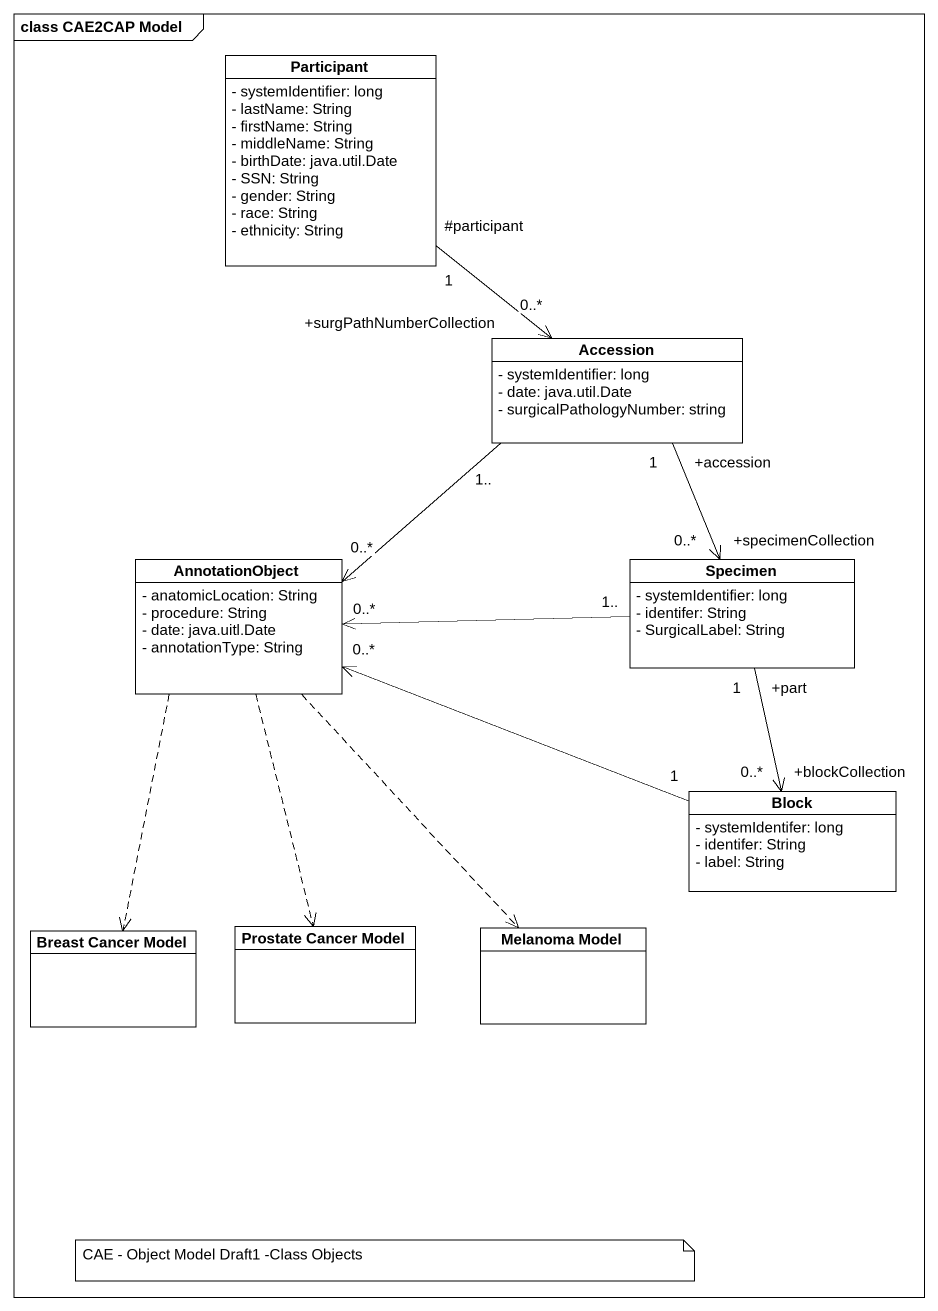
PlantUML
@startuml
mainframe class CAE2CAP Model
hide circle
hide empty members
skinparam classAttributeIconSize 0
class "Participant" as Participant_ {
  - systemIdentifier: long
  - lastName: String
  - firstName: String
  - middleName: String
  - birthDate: java.util.Date
  - SSN: String
  - gender: String
  - race: String
  - ethnicity: String
}
class Accession {
  - systemIdentifier: long
  - date: java.util.Date
  - surgicalPathologyNumber: string
}
class AnnotationObject {
  - anatomicLocation: String
  - procedure: String
  - date: java.uitl.Date
  - annotationType: String
}
class Specimen {
  - systemIdentifier: long
  - identifer: String
  - SurgicalLabel: String
}
class Block {
  - systemIdentifer: long
  - identifer: String
  - label: String
}
class "Breast Cancer Model" as Breast_Cancer_Model
class "Prostate Cancer Model" as Prostate_Cancer_Model
class "Melanoma Model" as Melanoma_Model
Participant_ "#participant\n1" --> "+surgPathNumberCollection\n0..*" Accession
Accession "1.." --> "0..*" AnnotationObject
Accession "+accession\n1" --> "+specimenCollection\n0..*" Specimen
AnnotationObject ..> Breast_Cancer_Model
AnnotationObject ..> Prostate_Cancer_Model
AnnotationObject ..> Melanoma_Model
Specimen "1.." -left-> "0..*" AnnotationObject
Specimen "+part\n1" --> "+blockCollection\n0..*" Block
Block "1" -left-> "0..*" AnnotationObject
note as N1
  CAE - Object Model Draft1 -Class Objects
end note
@enduml
